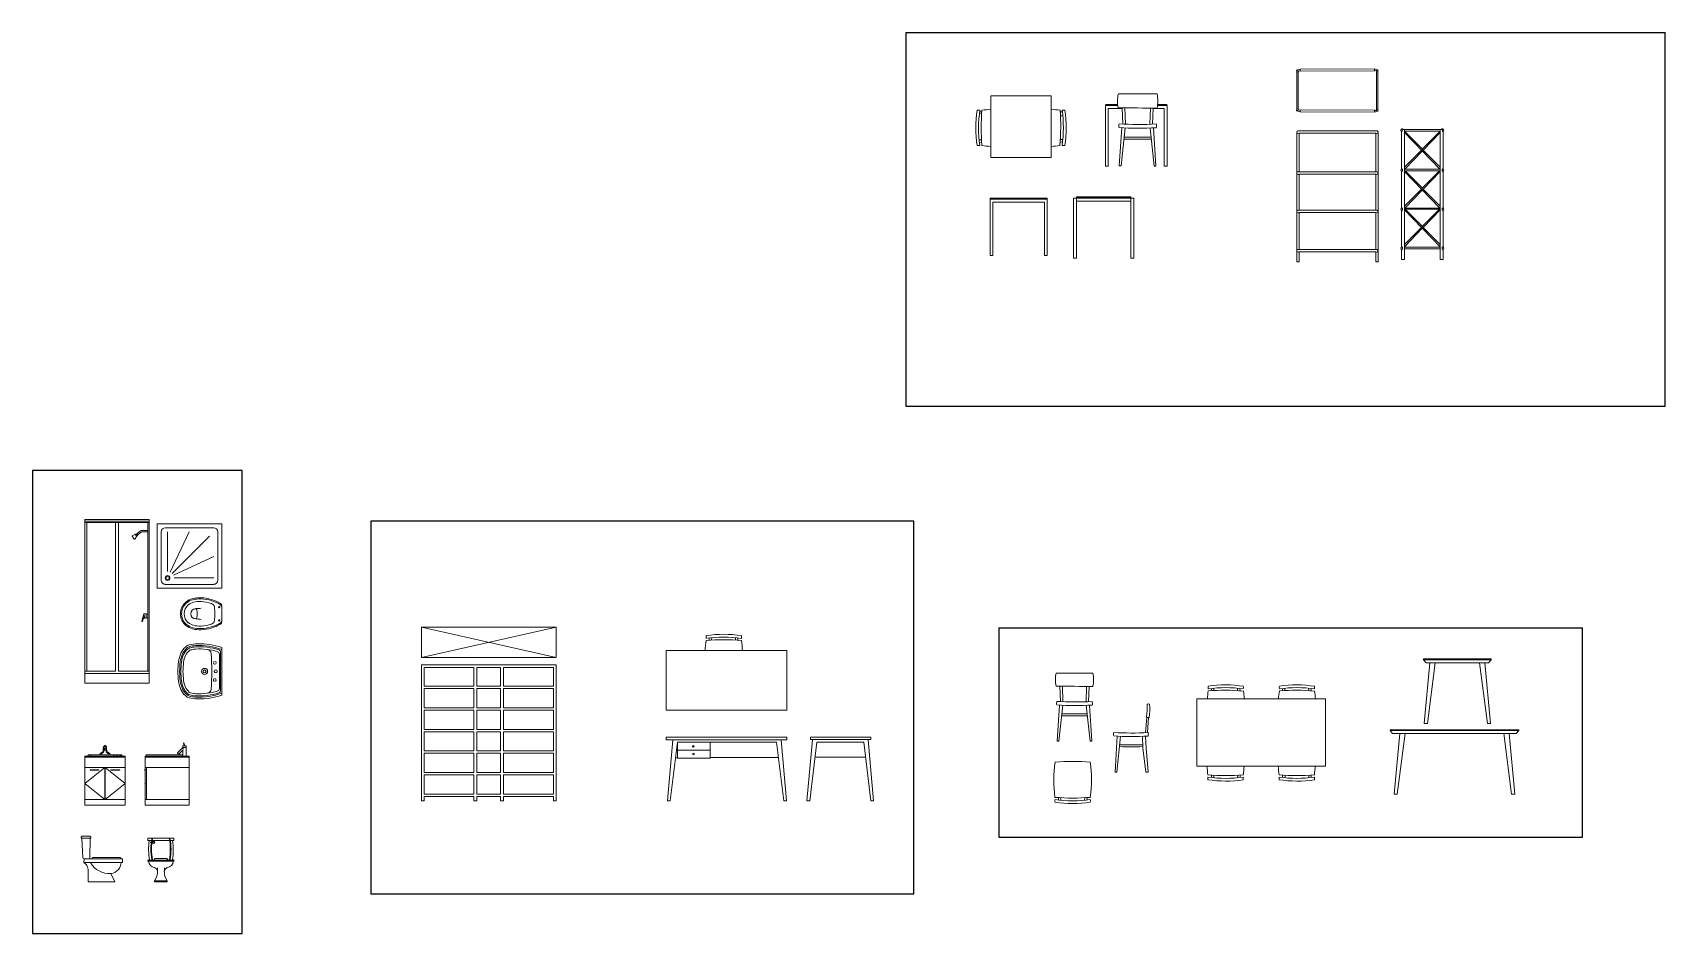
# Model space of a CAD drawing. Header units: inches. Extents: x 455 to 2404, y 47 to 2352.
# Drawn here: x 455 to 2351, y 1306 to 2352 of the extents above; entities that cross this region are included whole.
import ezdxf

# ---------------------------------------------------------------- set-up
doc = ezdxf.new("R2010")
doc.units = ezdxf.units.IN
doc.header["$MEASUREMENT"] = 0
doc.linetypes.add('DASHED2', pattern=[0.25, 0.125, -0.125])
doc.linetypes.add('HIDDEN', pattern=[0.375, 0.25, -0.125])
doc.layers.add('A-FURN', color=8, linetype='Continuous', lineweight=18)
doc.layers.add('FURNITURE', color=230, linetype='Continuous')

msp = doc.modelspace()

# ---------------------------------------------------------------- linework, layer by layer
at = {"layer": 'A-FURN'}
for p, q in [((1927, 2309.9), (1922.8, 2308.7)), ((1922.8, 2308.7), (1922.8, 2308.5)), ((1922.8, 2308.5), (1927, 2307.6)), ((1923, 2307), (1923, 2263.3)), ((1924.6, 2306.8), (1924.6, 2263.5)), ((2013.4, 2310.4), (1927, 2309.9)), ((1927, 2309.9), (1927, 2307.6)), ((1927, 2307.6), (2013.4, 2308)), ((2013.4, 2310.4), (2013.4, 2308)), ((2017.4, 2309.2), (2013.4, 2310.4)), ((2013.4, 2308), (2017.4, 2308.9)), ((2015.7, 2307.2), (2015.7, 2263.1)), ((2017.4, 2308.9), (2017.4, 2309.2)), ((2017.4, 2307.5), (2017.4, 2262.8)), ((1567.8, 2278.9), (1637.9, 2278.9)), ((1567.8, 2207.3), (1567.8, 2278.9)), ((1637.9, 2278.9), (1637.9, 2207.3)), ((1557.2, 2258.3), (1554.6, 2258.2)), ((1554.9, 2260.3), (1557.4, 2260.3)), ((1648.3, 2260.3), (1650.8, 2260.3)), ((1720.5, 2265), (1721.1, 2246.2)), ((1723.5, 2265), (1724.1, 2246)), ((1752.6, 2246), (1753.2, 2264.8)), ((1755.7, 2246.1), (1756.2, 2264.8)), ((1922.8, 2261.8), (1927, 2262.7)), ((1922.8, 2261.5), (1922.8, 2261.8)), ((1927, 2260.4), (1922.8, 2261.5)), ((1927, 2262.7), (2013.4, 2262.2)), ((1927, 2260.4), (1927, 2262.7)), ((2013.4, 2259.9), (1927, 2260.4)), ((2013.4, 2262.2), (2017.4, 2261.3)), ((2013.4, 2259.9), (2013.4, 2262.2)), ((2017.4, 2261), (2013.4, 2259.9)), ((2017.4, 2261.3), (2017.4, 2261)), ((1651.4, 2255.7), (1648.6, 2255.8)), ((1719.8, 2241.9), (1717, 2197.5)), ((1719.2, 2197.5), (1723.9, 2241.7)), ((1757.4, 2197.4), (1752.7, 2241.5)), ((1756.8, 2241.7), (1759.6, 2197.4)), ((1924.9, 2238.2), (1970.2, 2238.2)), ((2015.5, 2238.2), (1970.2, 2238.2)), ((2044.6, 2237), (2045.4, 2238.1)), ((2045.4, 2239.8), (2048.1, 2239.8)), ((2045.4, 2238.1), (2045.4, 2239.8)), ((2046.9, 2239.8), (2048.1, 2239.8)), ((2048.1, 2239.8), (2089.8, 2239.8)), ((2048.1, 2239.8), (2048.1, 2088.7)), ((2089.8, 2238.1), (2048.1, 2238.1)), ((2048.1, 2237.8), (2089.8, 2196.1)), ((2089.8, 2237.8), (2068.9, 2217)), ((2092.4, 2239.8), (2089.8, 2239.8)), ((2091, 2239.8), (2089.8, 2239.8)), ((2089.8, 2239.8), (2089.8, 2088.7)), ((2092.4, 2238.1), (2092.4, 2239.8)), ((2093.3, 2237), (2092.4, 2238.1)), ((1554.3, 2227.8), (1557, 2227.8)), ((1554.6, 2225), (1557.2, 2224.9)), ((1648.4, 2225.3), (1651.1, 2225.4)), ((1648.6, 2228.2), (1651.4, 2228.3)), ((1722.6, 2228.8), (1754.1, 2228.8)), ((1722.8, 2231.1), (1753.8, 2231.1)), ((1923, 2236.5), (1923, 2086.2)), ((1925.6, 2235.5), (1970.2, 2235.5)), ((1925.7, 2235.5), (1925.7, 2190.8)), ((2014.8, 2235.5), (1970.2, 2235.5)), ((2014.8, 2235.5), (2014.8, 2190.8)), ((2017.5, 2236.5), (2017.5, 2086.2)), ((2044.6, 2237), (2044.6, 2194.7)), ((2048.1, 2236.5), (2089.3, 2193.9)), ((2089.8, 2236.5), (2069.9, 2216)), ((2093.3, 2237), (2093.3, 2194.7)), ((1637.9, 2207.3), (1567.8, 2207.3)), ((2067.9, 2216), (2048.1, 2196.1)), ((2068.9, 2214.9), (2048.6, 2193.9)), ((1700.9, 2197.4), (1704.2, 2197.4)), ((1717, 2197.5), (1719.2, 2197.5)), ((1757.4, 2197.4), (1759.6, 2197.4)), ((1769.2, 2197.4), (1772.5, 2197.4)), ((1925.3, 2190.8), (1970.2, 2190.8)), ((1925.6, 2188.1), (1970.2, 2188.1)), ((1925.7, 2188.1), (1925.7, 2146)), ((2015.2, 2190.8), (1970.2, 2190.8)), ((2014.8, 2188.1), (1970.2, 2188.1)), ((2014.8, 2188.1), (2014.8, 2146)), ((2044.6, 2194.7), (2046, 2193.4)), ((2046, 2191.9), (2044.6, 2190.5)), ((2044.6, 2190.5), (2044.6, 2149.4)), ((2046, 2193.4), (2046, 2191.9)), ((2089.8, 2193.9), (2048.1, 2193.9)), ((2089.8, 2191.8), (2048.1, 2191.8)), ((2048.1, 2191.2), (2089.3, 2148.6)), ((2048.9, 2191.8), (2089.8, 2150.8)), ((2089, 2191.8), (2068.9, 2171.7)), ((2089.8, 2191.2), (2069.9, 2170.7)), ((2093.3, 2194.7), (2091.9, 2193.4)), ((2091.9, 2193.4), (2091.9, 2191.9)), ((2091.9, 2191.9), (2093.3, 2190.5)), ((2093.3, 2190.5), (2093.3, 2149.4)), ((2067.9, 2170.7), (2048.1, 2150.8)), ((2068.9, 2169.6), (2048.6, 2148.6)), ((1567.1, 2160.1), (1567.1, 2159.1)), ((1633.1, 2160.1), (1633.1, 2159.1)), ((1925.3, 2146), (1970.2, 2146)), ((1925.6, 2143.3), (1970.2, 2143.3)), ((1925.7, 2143.3), (1925.7, 2100.5)), ((2015.2, 2146), (1970.2, 2146)), ((2014.8, 2143.3), (1970.2, 2143.3)), ((2014.8, 2143.3), (2014.8, 2100.5)), ((2044.6, 2149.4), (2046, 2148.1)), ((2046, 2146.6), (2044.6, 2145.2)), ((2044.6, 2145.2), (2044.6, 2104.1)), ((2046, 2148.1), (2046, 2146.6)), ((2089.8, 2148.6), (2048.1, 2148.6)), ((2089.8, 2147.2), (2048.1, 2147.2)), ((2048.1, 2146.6), (2089.8, 2103.5)), ((2048.9, 2147.2), (2089.8, 2106.3)), ((2089, 2147.2), (2068.9, 2127.2)), ((2089.8, 2146.6), (2069.9, 2126.1)), ((2093.3, 2149.4), (2091.9, 2148.1)), ((2091.9, 2148.1), (2091.9, 2146.6)), ((2091.9, 2146.6), (2093.3, 2145.2)), ((2093.3, 2145.2), (2093.3, 2104.1)), ((2067.9, 2126.1), (2048.1, 2106.3)), ((2068.9, 2125.1), (2048.6, 2104.1)), ((1925.7, 2086.2), (1923, 2086.2)), ((1925.3, 2100.5), (1970.2, 2100.5)), ((1925.6, 2097.8), (1970.2, 2097.8)), ((1925.7, 2097.8), (1925.7, 2086.2)), ((2015.2, 2100.5), (1970.2, 2100.5)), ((2014.8, 2097.8), (1970.2, 2097.8)), ((2014.8, 2097.8), (2014.8, 2086.2)), ((2014.8, 2086.2), (2017.5, 2086.2)), ((2044.6, 2104.1), (2046, 2102.8)), ((2046, 2101.3), (2044.6, 2099.9)), ((2044.6, 2099.9), (2044.6, 2088.7)), ((2048.1, 2088.7), (2044.6, 2088.7)), ((2046, 2102.8), (2046, 2101.3)), ((2089.8, 2103.4), (2048.1, 2103.4)), ((2089.8, 2101.3), (2048.1, 2101.3)), ((2093.3, 2088.7), (2089.8, 2088.7)), ((2093.3, 2104.1), (2091.9, 2102.8)), ((2091.9, 2102.8), (2091.9, 2101.3)), ((2091.9, 2101.3), (2093.3, 2099.9)), ((2093.3, 2099.9), (2093.3, 2088.7)), ((515.6, 1785.1), (590.6, 1785.1)), ((515.6, 1784.8), (590.6, 1784.8)), ((515.6, 1783.4), (590.6, 1783.4)), ((515.6, 1783.4), (590.6, 1783.4)), ((518.1, 1610.7), (518.1, 1783.4)), ((551.3, 1610.7), (551.3, 1783.4)), ((554.9, 1610.7), (554.9, 1783.4)), ((588.8, 1610.7), (588.8, 1783.4)), ((674.8, 1782), (599.8, 1782)), ((599.8, 1707), (599.8, 1782)), ((604.5, 1716.3), (604.5, 1772.6)), ((609.2, 1777.3), (665.4, 1777.3)), ((611.8, 1726.5), (611.8, 1772.6)), ((615, 1725.8), (636.8, 1772.6)), ((617.1, 1724.3), (660.5, 1767.7)), ((670.1, 1772.6), (670.1, 1716.3)), ((674.8, 1707), (674.8, 1782)), ((618.6, 1722.1), (665.4, 1744)), ((674.8, 1707), (599.8, 1707)), ((674.8, 1707), (599.8, 1707)), ((665.4, 1711.6), (609.2, 1711.6)), ((619.3, 1719), (665.4, 1719)), ((1063.1, 1661.9), (906.7, 1626.8)), ((906.7, 1661.9), (1063.1, 1626.8)), ((906.7, 1661.9), (1063.1, 1661.9)), ((906.7, 1661.9), (906.7, 1626.6)), ((1063.1, 1626.6), (1063.1, 1661.9)), ((1243.7, 1649.7), (1243.6, 1646.9)), ((1271.3, 1646.9), (1271.2, 1649.7)), ((1240.9, 1649.4), (1240.8, 1646.8)), ((1274.1, 1646.7), (1274.1, 1649.4)), ((1063.1, 1626.6), (906.7, 1626.6)), ((1063.1, 1618.2), (906.7, 1618.2)), ((906.7, 1618.2), (906.7, 1460.2)), ((909.8, 1593.2), (909.8, 1615.1)), ((909.8, 1615.1), (967.6, 1615.1)), ((967.6, 1615.1), (967.6, 1593.2)), ((971.1, 1615.1), (998.6, 1615.1)), ((971.1, 1593.2), (971.1, 1615.1)), ((998.6, 1615.1), (998.6, 1593.2)), ((1002.1, 1593.2), (1002.1, 1615.1)), ((1002.1, 1615.1), (1060, 1615.1)), ((1060, 1615.1), (1060, 1593.2)), ((1063.1, 1460.2), (1063.1, 1618.2)), ((2070.3, 1623.8), (2148.9, 1623.8)), ((515.6, 1610.7), (551.3, 1610.7)), ((515.6, 1608.2), (590.6, 1608.2)), ((590.6, 1596.8), (515.6, 1596.8)), ((554.9, 1610.7), (590.6, 1610.7)), ((967.6, 1593.2), (909.8, 1593.2)), ((998.6, 1593.2), (971.1, 1593.2)), ((1060, 1593.2), (1002.1, 1593.2)), ((1648.1, 1593.3), (1648.6, 1575.5)), ((1651, 1593.2), (1651.5, 1575.3)), ((1678.5, 1575.3), (1679, 1593.1)), ((1681.4, 1575.4), (1681.9, 1593.1)), ((909.8, 1568.2), (909.8, 1590.5)), ((909.8, 1590.5), (967.6, 1590.5)), ((967.6, 1590.5), (967.6, 1568.2)), ((971.1, 1590.5), (998.6, 1590.5)), ((971.1, 1568.2), (971.1, 1590.5)), ((998.6, 1590.5), (998.6, 1568.2)), ((1002.1, 1568.2), (1002.1, 1590.5)), ((1002.1, 1590.5), (1060, 1590.5)), ((1060, 1590.5), (1060, 1568.2)), ((1823.9, 1590.6), (1823.8, 1588)), ((1826.8, 1591), (1826.7, 1588.2)), ((1854.3, 1588.2), (1854.2, 1591)), ((1857.2, 1588), (1857.1, 1590.6)), ((1906.5, 1590.6), (1906.5, 1588)), ((1909.4, 1591), (1909.3, 1588.2)), ((1937, 1588.2), (1936.9, 1591)), ((1939.8, 1588), (1939.7, 1590.6)), ((967.6, 1568.2), (909.8, 1568.2)), ((909.8, 1543.1), (909.8, 1565.4)), ((909.8, 1565.4), (967.6, 1565.4)), ((967.6, 1565.4), (967.6, 1543.1)), ((998.6, 1568.2), (971.1, 1568.2)), ((971.1, 1565.4), (998.6, 1565.4)), ((971.1, 1543.1), (971.1, 1565.4)), ((998.6, 1565.4), (998.6, 1543.1)), ((1060, 1568.2), (1002.1, 1568.2)), ((1002.1, 1543.1), (1002.1, 1565.4)), ((1002.1, 1565.4), (1060, 1565.4)), ((1060, 1565.4), (1060, 1543.1)), ((1647.5, 1571.4), (1644.8, 1529.4)), ((1646.9, 1529.4), (1651.3, 1571.2)), ((1650.1, 1559), (1679.9, 1559)), ((1650.3, 1561.2), (1679.6, 1561.2)), ((1683, 1529.3), (1678.6, 1571.1)), ((1682.5, 1571.3), (1685.1, 1529.3)), ((1747.6, 1539.4), (1749.1, 1557.1)), ((1749.6, 1539.4), (1751, 1557.1)), ((967.6, 1543.1), (909.8, 1543.1)), ((909.8, 1518.1), (909.8, 1540.4)), ((909.8, 1540.4), (967.6, 1540.4)), ((967.6, 1540.4), (967.6, 1518.1)), ((998.6, 1543.1), (971.1, 1543.1)), ((971.1, 1540.4), (998.6, 1540.4)), ((971.1, 1518.1), (971.1, 1540.4)), ((998.6, 1540.4), (998.6, 1518.1)), ((1060, 1543.1), (1002.1, 1543.1)), ((1002.1, 1518.1), (1002.1, 1540.4)), ((1002.1, 1540.4), (1060, 1540.4)), ((1060, 1540.4), (1060, 1518.1)), ((2031.4, 1541.7), (2180.9, 1541.7)), ((536.6, 1517.2), (533.6, 1515)), ((535.6, 1515.2), (537.5, 1516.8)), ((537.2, 1520.6), (537, 1518)), ((537.4, 1522.7), (537.2, 1520.9)), ((537.3, 1520.8), (537.6, 1522)), ((537.3, 1520.8), (538, 1520.6)), ((538, 1520.4), (537.3, 1520.7)), ((537.9, 1523.3), (537.6, 1523.1)), ((537.7, 1517.3), (537.9, 1519.6)), ((537.9, 1522.4), (538.1, 1522.5)), ((537.9, 1519.6), (538, 1520.9)), ((538.3, 1524), (538.1, 1523.5)), ((538.2, 1519.5), (538.2, 1519.4)), ((538.3, 1519.4), (538.3, 1519.2)), ((538.5, 1522.9), (538.6, 1523.9)), ((539.5, 1524.3), (538.8, 1524.3)), ((539.8, 1522.9), (539.6, 1523.9)), ((540.2, 1523.5), (539.9, 1524)), ((540, 1519.3), (540, 1519.5)), ((540, 1519.2), (540, 1519.4)), ((540.3, 1522.4), (540.1, 1522.5)), ((540.4, 1519.6), (540.2, 1520.9)), ((540.2, 1520.6), (541, 1520.8)), ((540.9, 1520.7), (540.2, 1520.4)), ((540.6, 1523.1), (540.3, 1523.3)), ((540.6, 1517.3), (540.4, 1519.6)), ((541, 1520.8), (540.6, 1522)), ((541, 1520.9), (540.8, 1522.7)), ((542.6, 1515.2), (540.8, 1516.8)), ((541.2, 1518), (541, 1520.6)), ((544.7, 1515), (541.6, 1517.2)), ((629.6, 1522), (623.4, 1515.8)), ((629.5, 1519.1), (624.8, 1514.4)), ((633.4, 1524.1), (629.7, 1524.1)), ((629.7, 1522.1), (629.7, 1524.1)), ((633.4, 1522.1), (629.7, 1522.1)), ((629.7, 1512.1), (629.7, 1519)), ((630.4, 1527.3), (630.8, 1527.4)), ((631.2, 1524.1), (630.4, 1527.3)), ((630.8, 1527.4), (631.7, 1524.1)), ((631.7, 1524.1), (631.3, 1524.1)), ((633.4, 1512.1), (633.4, 1524.1)), ((967.6, 1518.1), (909.8, 1518.1)), ((998.6, 1518.1), (971.1, 1518.1)), ((1060, 1518.1), (1002.1, 1518.1)), ((1203.8, 1519.1), (1241.7, 1519.1)), ((1203.9, 1528.1), (1203.9, 1509.7)), ((1241.9, 1509.7), (1241.9, 1528.1)), ((1644.8, 1529.4), (1646.9, 1529.4)), ((1685.2, 1529.3), (1683, 1529.3)), ((1714.7, 1535.2), (1712.1, 1493.3)), ((1714.2, 1493.3), (1718.6, 1535.1)), ((1743.8, 1534.9), (1744.4, 1521.6)), ((1744.4, 1521.6), (1748, 1493.5)), ((1747.6, 1535), (1748.2, 1521.7)), ((1748.2, 1521.7), (1750.5, 1493.5)), ((562.6, 1512.1), (515.6, 1512.1)), ((515.6, 1512.1), (515.6, 1455)), ((562.6, 1510.8), (515.6, 1510.8)), ((562.6, 1498.7), (515.6, 1498.7)), ((519.9, 1513.4), (539.1, 1513.4)), ((533.6, 1515), (533.6, 1513.7)), ((533.6, 1513.7), (544.7, 1513.7)), ((533.8, 1513.7), (533.8, 1513.4)), ((533.8, 1513.4), (544.4, 1513.4)), ((534, 1515), (535.1, 1514.9)), ((539, 1498.7), (539, 1461.7)), ((539.1, 1513.4), (558.4, 1513.4)), ((539.2, 1498.7), (539.2, 1461.7)), ((544.2, 1515), (543.2, 1514.9)), ((544.4, 1513.4), (544.4, 1513.7)), ((544.7, 1513.7), (544.7, 1515)), ((562.6, 1512.1), (562.6, 1455.2)), ((562.6, 1512.1), (562.6, 1512.1)), ((585.9, 1512.1), (637, 1512.1)), ((585.9, 1512.1), (585.9, 1455.2)), ((585.9, 1510.8), (637, 1510.8)), ((585.9, 1498.7), (637, 1498.7)), ((585.9, 1498.7), (587.4, 1498.7)), ((629.5, 1513.4), (587, 1513.4)), ((587, 1513.4), (587, 1512.1)), ((587.4, 1498.7), (587.4, 1461.7)), ((623.4, 1515.7), (624.7, 1514.4)), ((637, 1512.1), (637, 1455.2)), ((909.8, 1493.1), (909.8, 1515.4)), ((909.8, 1515.4), (967.6, 1515.4)), ((967.6, 1515.4), (967.6, 1493.1)), ((971.1, 1515.4), (998.6, 1515.4)), ((971.1, 1493.1), (971.1, 1515.4)), ((998.6, 1515.4), (998.6, 1493.1)), ((1002.1, 1493.1), (1002.1, 1515.4)), ((1002.1, 1515.4), (1060, 1515.4)), ((1060, 1515.4), (1060, 1493.1)), ((1203.9, 1510), (1201.6, 1510)), ((1203.9, 1509.7), (1241.9, 1509.7)), ((1241.8, 1510.3), (1321.2, 1510.3)), ((1363.7, 1510.7), (1422.4, 1510.7)), ((532.1, 1496.3), (522.1, 1496.3)), ((522.1, 1496.3), (522.1, 1495.7)), ((522.1, 1495.7), (532.1, 1495.7)), ((532.1, 1495.7), (532.1, 1496.3)), ((546.1, 1495.7), (546.1, 1496.3)), ((546.1, 1496.3), (556.2, 1496.3)), ((556.2, 1495.7), (546.1, 1495.7)), ((556.2, 1496.3), (556.2, 1495.7)), ((584.9, 1496.3), (585.9, 1496.3)), ((584.9, 1495.7), (584.9, 1496.3)), ((584.9, 1495.7), (585.9, 1495.7)), ((585.9, 1495.7), (584.9, 1495.7)), ((585.9, 1480.2), (587.4, 1480.2)), ((967.6, 1493.1), (909.8, 1493.1)), ((909.8, 1468), (909.8, 1490.3)), ((909.8, 1490.3), (967.6, 1490.3)), ((967.6, 1490.3), (967.6, 1468)), ((998.6, 1493.1), (971.1, 1493.1)), ((971.1, 1490.3), (998.6, 1490.3)), ((971.1, 1468), (971.1, 1490.3)), ((998.6, 1490.3), (998.6, 1468)), ((1060, 1493.1), (1002.1, 1493.1)), ((1002.1, 1468), (1002.1, 1490.3)), ((1002.1, 1490.3), (1060, 1490.3)), ((1060, 1490.3), (1060, 1468)), ((1712.1, 1493.3), (1714.2, 1493.3)), ((1748, 1493.5), (1750.4, 1493.5)), ((1824, 1489.9), (1824, 1487.3)), ((1826.8, 1489.8), (1826.9, 1486.9)), ((1854.4, 1486.9), (1854.5, 1489.7)), ((1857.2, 1487.3), (1857.3, 1489.9)), ((1906.6, 1489.9), (1906.7, 1487.3)), ((1909.5, 1489.8), (1909.6, 1486.9)), ((1937.1, 1486.9), (1937.1, 1489.7)), ((1939.9, 1487.3), (1940, 1489.9)), ((562.6, 1461.7), (515.6, 1461.7)), ((585.9, 1461.7), (637, 1461.7)), ((906.7, 1460.2), (909.8, 1460.2)), ((967.6, 1468), (909.8, 1468)), ((909.8, 1460.2), (909.8, 1465.3)), ((909.8, 1465.3), (967.6, 1465.3)), ((967.6, 1465.3), (967.6, 1460.2)), ((967.6, 1460.2), (971.1, 1460.2)), ((998.6, 1468), (971.1, 1468)), ((971.1, 1460.2), (971.1, 1465.3)), ((971.1, 1465.3), (998.6, 1465.3)), ((998.6, 1465.3), (998.6, 1460.2)), ((998.6, 1460.2), (1002.1, 1460.2)), ((1060, 1468), (1002.1, 1468)), ((1002.1, 1460.2), (1002.1, 1465.3)), ((1002.1, 1465.3), (1060, 1465.3)), ((1060, 1465.3), (1060, 1460.2)), ((1060, 1460.2), (1063.1, 1460.2)), ((1646.4, 1463.9), (1646.4, 1461.3)), ((1649.2, 1463.8), (1649.3, 1460.9)), ((1676.8, 1460.9), (1676.9, 1463.7)), ((1679.7, 1461.3), (1679.8, 1463.9)), ((562.6, 1455.2), (515.6, 1455.2)), ((585.9, 1455.2), (637, 1455.2)), ((589, 1416.6), (589, 1414.1)), ((589, 1416.6), (604.1, 1416.6)), ((589, 1414.1), (604.1, 1414.1)), ((592.8, 1412.4), (592.1, 1412.2)), ((592.8, 1411.5), (592.1, 1411.7)), ((595.4, 1412.8), (592.8, 1412.4)), ((595.4, 1411), (592.8, 1411.5)), ((619.2, 1416.6), (604.1, 1416.6)), ((619.2, 1414.1), (604.1, 1414.1)), ((619.2, 1416.6), (619.2, 1414.1)), ((589, 1390.8), (589, 1390.1)), ((589, 1390.1), (604.1, 1390.1)), ((589.7, 1391.4), (604.1, 1391.4)), ((595.7, 1391.4), (597.4, 1393)), ((597.4, 1393), (604.1, 1393)), ((602.4, 1390.4), (602.4, 1390.1)), ((602.4, 1390.4), (604.1, 1390.4)), ((610.8, 1393), (604.1, 1393)), ((618.6, 1391.4), (604.1, 1391.4)), ((605.8, 1390.4), (604.1, 1390.4)), ((619.2, 1390.1), (604.1, 1390.1)), ((605.8, 1390.4), (605.8, 1390.1)), ((612.5, 1391.4), (610.8, 1393)), ((619.2, 1390.8), (619.2, 1390.1)), ((596.7, 1367.4), (604.1, 1367.4)), ((596.7, 1367.4), (596.7, 1365.9)), ((611.5, 1365.9), (596.7, 1365.9)), ((600.1, 1382.3), (600.1, 1378.9)), ((611.5, 1367.4), (604.1, 1367.4)), ((608.1, 1382.3), (608.1, 1378.9)), ((611.5, 1367.4), (611.5, 1365.9))]:
    msp.add_line(p, q, dxfattribs=at)
at = {"layer": 'A-FURN', "lineweight": 0}
for p, q in [((1567.8, 2278.9), (1567.8, 2243.1)), ((1571.1, 2278.9), (1567.8, 2278.9)), ((1715.3, 2267.7), (1700.9, 2267.7)), ((1700.9, 2267.7), (1700.9, 2197.4)), ((1700.9, 2197.4), (1700.9, 2267.7)), ((1700.9, 2267.7), (1715.3, 2267.7)), ((1701, 2269.1), (1715.1, 2269.1)), ((1715.1, 2269.1), (1701, 2269.1)), ((1715.2, 2268), (1701, 2268)), ((1701, 2268), (1715.2, 2268)), ((1704.2, 2197.4), (1704.2, 2264.2)), ((1704.2, 2197.4), (1704.2, 2264.2)), ((1704.2, 2264.2), (1720.5, 2264.2)), ((1704.2, 2264.2), (1720.5, 2264.2)), ((1756.2, 2264.2), (1769.2, 2264.2)), ((1756.2, 2264.2), (1769.2, 2264.2)), ((1772.3, 2268), (1761.4, 2268)), ((1761.4, 2268), (1772.3, 2268)), ((1772.5, 2267.7), (1761.4, 2267.7)), ((1761.4, 2267.7), (1772.5, 2267.7)), ((1761.5, 2269.1), (1772.3, 2269.1)), ((1772.3, 2269.1), (1761.5, 2269.1)), ((1769.2, 2197.4), (1769.2, 2264.2)), ((1769.2, 2264.2), (1769.2, 2197.4)), ((1772.3, 2268), (1772.3, 2269.1)), ((1772.3, 2269.1), (1772.3, 2268)), ((1772.5, 2197.4), (1772.5, 2267.7)), ((1772.5, 2197.4), (1772.5, 2267.7)), ((1567.8, 2243.1), (1567.8, 2207.3)), ((1667.4, 2161.5), (1667.4, 2160.4)), ((1667.4, 2160.4), (1667.4, 2161.5)), ((1667.4, 2161.5), (1730.3, 2161.5)), ((1730.3, 2161.5), (1667.4, 2161.5)), ((1730.3, 2160.4), (1730.3, 2161.5)), ((1730.3, 2161.5), (1730.3, 2160.4)), ((1730.3, 2161.5), (1730.3, 2161.5)), ((1633.1, 2158.8), (1566.9, 2158.8)), ((1566.9, 2158.8), (1566.9, 2093.7)), ((1566.9, 2093.7), (1566.9, 2158.8)), ((1566.9, 2158.8), (1633.3, 2158.8)), ((1567.1, 2160.1), (1633.1, 2160.1)), ((1633.1, 2160.1), (1567.1, 2160.1)), ((1633.1, 2159.1), (1567.1, 2159.1)), ((1567.1, 2159.1), (1633.1, 2159.1)), ((1570, 2093.7), (1570, 2155.6)), ((1570, 2093.7), (1570, 2155.6)), ((1570, 2155.6), (1630.2, 2155.6)), ((1570, 2155.6), (1630.2, 2155.6)), ((1630.2, 2093.7), (1630.2, 2155.6)), ((1630.2, 2155.6), (1630.2, 2093.7)), ((1633.3, 2093.7), (1633.3, 2158.8)), ((1633.3, 2093.7), (1633.3, 2158.8)), ((1663.9, 2160.1), (1663.9, 2090.4)), ((1667.2, 2160.1), (1663.9, 2160.1)), ((1663.9, 2090.4), (1663.9, 2160.1)), ((1663.9, 2160.1), (1667.2, 2160.1)), ((1730.6, 2160.1), (1667.2, 2160.1)), ((1667.2, 2156.6), (1667.2, 2160.1)), ((1667.2, 2156.6), (1667.2, 2160.1)), ((1667.2, 2160.1), (1730.6, 2160.1)), ((1667.2, 2090.4), (1667.2, 2160.1)), ((1667.2, 2160.1), (1667.2, 2090.4)), ((1667.2, 2156.6), (1730.6, 2156.6)), ((1730.6, 2156.6), (1667.2, 2156.6)), ((1730.3, 2160.4), (1667.4, 2160.4)), ((1667.4, 2160.4), (1730.3, 2160.4)), ((1730.6, 2160.1), (1730.6, 2090.4)), ((1734, 2160.1), (1730.6, 2160.1)), ((1730.6, 2090.4), (1730.6, 2160.1)), ((1730.6, 2160.1), (1734, 2160.1)), ((1734, 2090.4), (1734, 2160.1)), ((1734, 2160.1), (1734, 2090.4)), ((1566.9, 2093.7), (1570, 2093.7)), ((1566.9, 2093.7), (1570, 2093.7)), ((1633.3, 2093.7), (1630.2, 2093.7)), ((1630.2, 2093.7), (1633.3, 2093.7)), ((1667.2, 2090.4), (1663.9, 2090.4)), ((1734, 2090.4), (1730.6, 2090.4))]:
    msp.add_line(p, q, dxfattribs=at)
at = {"layer": 'A-FURN', "linetype": 'Continuous'}
for p, q in [((674.8, 1686.7), (674.8, 1668.1)), ((673.3, 1632.7), (673.3, 1588.4)), ((674.8, 1638.1), (674.8, 1583)), ((672, 1630.5), (672, 1590.6))]:
    msp.add_line(p, q, dxfattribs=at)
at = {"layer": 'A-FURN', "color": 0}
for p, q in [((538.3, 1519.2), (538.4, 1519.3)), ((538.4, 1519.1), (538.3, 1519.2)), ((538.4, 1519.2), (538.5, 1519.3)), ((538.5, 1519.1), (538.7, 1519.3)), ((538.6, 1519.2), (538.5, 1519.3)), ((538.6, 1519.1), (538.5, 1519.2)), ((538.6, 1519.1), (538.8, 1519.3)), ((538.8, 1519.2), (538.6, 1519.3)), ((538.7, 1519.1), (538.9, 1519.3)), ((538.8, 1519), (538.7, 1519.1)), ((538.8, 1519), (539.2, 1519.3)), ((538.8, 1519), (539.1, 1519.3)), ((538.9, 1519.3), (538.8, 1519.3)), ((538.9, 1519.1), (538.8, 1519.2)), ((538.9, 1519), (538.9, 1519.1)), ((539, 1519), (539.3, 1519.3)), ((539.1, 1519.2), (539, 1519.3)), ((539.1, 1519), (539, 1519.2)), ((539.1, 1519), (539, 1519)), ((539.1, 1519), (539.4, 1519.3)), ((539.2, 1519.2), (539.1, 1519.3)), ((539.3, 1519), (539.1, 1519.1)), ((539.2, 1519), (539.5, 1519.3)), ((539.3, 1519), (539.6, 1519.3)), ((539.4, 1519.3), (539.3, 1519.3)), ((539.4, 1519.1), (539.3, 1519.2)), ((539.4, 1519), (539.3, 1519.1)), ((539.4, 1519), (539.7, 1519.3)), ((539.5, 1519.2), (539.4, 1519.3)), ((539.6, 1519), (539.4, 1519.2)), ((539.6, 1519.1), (539.8, 1519.3)), ((539.7, 1519.2), (539.6, 1519.3)), ((539.7, 1519.1), (539.6, 1519.1)), ((539.8, 1519.1), (539.7, 1519.2)), ((539.8, 1519.1), (539.9, 1519.2)), ((539.9, 1519.2), (539.9, 1519.2))]:
    msp.add_line(p, q, dxfattribs=at)
at = {"layer": 'A-FURN', "linetype": 'DASHED2', "ltscale": 300}
for p, q in [((539, 1498.7), (515.6, 1480.2)), ((539.2, 1498.7), (562.6, 1480.2)), ((515.6, 1480.2), (539, 1461.7)), ((562.6, 1480.2), (539.2, 1461.7))]:
    msp.add_line(p, q, dxfattribs=at)
at = {"layer": 'A-FURN'}
for points in [[(1715.9, 2281.2), (1760.9, 2281.2, -0.092959), (1760.9, 2264.8, -0.002126), (1715.7, 2265, -0.109257), (1715.9, 2281.2, -0.276267)], [(1552, 2221.3, -0.076111), (1552, 2262.3, -3.508425)], [(1555.1, 2221.3, -0.076135), (1555.2, 2262.3, -3.508425)], [(1557.5, 2221.3, -0.040002), (1557.5, 2262.3, -3.508425)], [(1648.2, 2262.3, -0.040002), (1648.1, 2221.3, -3.508425)], [(1650.6, 2262.2, -0.076135), (1650.5, 2221.3, -3.508425)], [(1653.7, 2262.2, -0.076111), (1653.7, 2221.3, -3.508425)], [(1716.7, 2246.4, 0.162787), (1716.7, 2242, 0.892277)], [(1759.9, 2246.3, -0.162787), (1760, 2241.9, -0.892277)], [(588.8, 1774.2), (581.9, 1774.2, 0.014098), (580.3, 1773.7), (576.6, 1770.8, 0.415148), (576.1, 1770.4), (576.2, 1770.3, 0.562976), (576, 1770.1), (575.9, 1770.2), (575.6, 1770, 0.561751), (574.6, 1769.2, 0.385396), (573.6, 1769.3), (570.5, 1767.8, 0.035262), (570.5, 1767.6), (573.2, 1764.2, 0.015521), (573.6, 1764.2), (575.9, 1767.1, 0.330824), (575.7, 1767.8, 0.573728), (576.7, 1768.6), (577, 1768.8), (577, 1768.9, 0.562976), (577.2, 1769.1), (577.2, 1769, 0.415148), (577.8, 1769.4), (581.2, 1772.2, -0.00937), (581.8, 1772.4), (588.8, 1772.4)], [(588.8, 1672.7), (587.4, 1672.7, -0.140352), (587.1, 1673), (587.1, 1672.9), (587.1, 1672.8), (587.1, 1672.7), (587.1, 1672.7), (587, 1672.6), (587, 1672.6), (587, 1672.6), (587, 1672.5), (586.9, 1672.5), (586.8, 1672.5), (586.7, 1672.5), (586.6, 1672.5), (586.4, 1672.5), (586.2, 1672.5), (586, 1672.5), (585.8, 1672.5), (585.5, 1672.5), (585.3, 1672.5), (585, 1672.5), (584.8, 1672.5), (584.6, 1672.5), (584.5, 1672.4), (584.3, 1672.4), (584.2, 1672.4), (584.1, 1672.4), (584, 1672.4), (584, 1672.4), (583.9, 1672.3), (583.9, 1672.3), (583.9, 1672.3), (583.8, 1672.3), (583.8, 1672.2), (583.8, 1672.2), (583.7, 1672.1), (583.7, 1672), (583.7, 1671.9), (583.6, 1671.8), (583.6, 1671.7), (583.5, 1671.6), (583.5, 1671.4), (583.4, 1671.3), (583.4, 1671.1), (583.3, 1670.9), (583.2, 1670.7), (583.2, 1670.5), (583.1, 1670.3), (583, 1670.1), (583, 1669.9), (582.9, 1669.7), (582.8, 1669.5), (582.8, 1669.3), (582.7, 1669.1), (582.7, 1669), (582.6, 1668.8), (582.6, 1668.7), (582.5, 1668.6), (582.5, 1668.6), (582.5, 1668.5), (582.4, 1668.5), (582.4, 1668.5), (582.4, 1668.4), (582.3, 1668.4), (582.3, 1668.4), (582.3, 1668.4), (582.2, 1668.4), (582.2, 1668.4), (582.1, 1668.4), (582.1, 1668.4), (582.1, 1668.4), (582.1, 1668.4), (582, 1668.5), (582, 1668.5), (582, 1668.6), (582.1, 1668.8), (582.1, 1668.9), (582.1, 1669.2), (582.2, 1669.4), (582.3, 1669.8), (582.4, 1670.2), (582.5, 1670.6), (582.6, 1671.1), (582.7, 1671.6), (582.9, 1672.1), (583, 1672.6), (583.1, 1673.1), (583.3, 1673.5), (583.4, 1674), (583.5, 1674.4), (583.6, 1674.8), (583.7, 1675.1), (583.8, 1675.4), (583.9, 1675.7), (584, 1676), (584, 1676.2), (584.1, 1676.4), (584.1, 1676.5), (584.2, 1676.7), (584.2, 1676.8), (584.3, 1676.9), (584.3, 1677), (584.4, 1677), (584.4, 1677.1), (584.5, 1677.2), (584.6, 1677.2), (584.8, 1677.2), (585.1, 1677.3), (585.5, 1677.3), (586, 1677.3), (586.7, 1677.3), (586.8, 1676.9), (587.1, 1676.9, -0.200611), (587.4, 1677.1), (588.8, 1677.1)], [(1237.2, 1652, -0.076111), (1278.2, 1652, -3.508425)], [(1237.2, 1648.9, -0.076135), (1278.2, 1648.8, -3.508425)], [(1237.2, 1646.5, -0.040002), (1278.2, 1646.4, -3.508425)], [(1643.8, 1608.6), (1686.4, 1608.6, -0.092959), (1686.4, 1593.1, -0.002126), (1643.6, 1593.3, -0.109257), (1643.8, 1608.6, -0.276267)], [(1820.2, 1593.3, -0.076111), (1861.2, 1593.2, -3.508425)], [(1902.9, 1593.3, -0.076111), (1943.8, 1593.2, -3.508425)], [(1644.6, 1575.7, 0.162787), (1644.5, 1571.5, 0.892277)], [(1685.4, 1575.6, -0.162787), (1685.5, 1571.4, -0.892277)], [(1820.2, 1590.1, -0.076135), (1861.2, 1590.1, -3.508425)], [(1820.2, 1587.8, -0.040002), (1861.2, 1587.7, -3.508425)], [(1902.9, 1590.1, -0.076135), (1943.8, 1590.1, -3.508425)], [(1902.9, 1587.8, -0.040002), (1943.8, 1587.7, -3.508425)], [(1748.6, 1557.2, 0.066438), (1749.2, 1572.6, 3.035344)], [(1751.6, 1557.1, 0.066438), (1752.2, 1572.5, 3.035344)], [(1710.7, 1539.6, 0.162787), (1710.6, 1535.5, 0.892277)], [(1750.4, 1539.5, -0.162787), (1750.4, 1535.3, -0.892277)], [(1642.4, 1505.2, -0.040062), (1683.4, 1505.2, -3.508425)], [(1860.9, 1490.2, -0.040002), (1819.9, 1490.2, -3.508425)], [(1860.9, 1487.8, -0.076135), (1819.9, 1487.8, -3.508425)], [(1860.9, 1484.6, -0.076111), (1819.9, 1484.7, -3.508425)], [(1943.6, 1490.2, -0.040002), (1902.6, 1490.2, -3.508425)], [(1943.6, 1487.8, -0.076135), (1902.6, 1487.8, -3.508425)], [(1943.6, 1484.6, -0.076111), (1902.6, 1484.7, -3.508425)], [(1683.4, 1464.2, -0.040002), (1642.3, 1464.2, -3.508425)], [(1683.3, 1461.8, -0.076135), (1642.3, 1461.8, -3.508425)], [(1683.3, 1458.6, -0.076111), (1642.3, 1458.7, -3.508425)], [(512.2, 1416.7), (513.5, 1393.9, 0.397899), (514.8, 1392.6), (520.2, 1392.6, 0.409492), (521.5, 1393.9), (521.9, 1416.7)], [(524, 1392.6), (524, 1392.9, -0.414214), (525.4, 1394.3), (556.3, 1394.3, -0.414214), (557.7, 1392.9), (557.7, 1392.6)]]:
    msp.add_lwpolyline(points, format="xyb", dxfattribs=at)
for points in [[(515.6, 1596.8), (515.6, 1786.8), (590.6, 1786.8), (590.6, 1596.8)], [(574.6, 1769.2), (575.7, 1767.8)], [(575.6, 1770), (576.7, 1768.6)], [(575.9, 1770.2), (577, 1768.8)], [(576.1, 1770.4), (577.2, 1769)], [(576.6, 1770.8), (577.8, 1769.4)], [(584.4, 1675.9), (584.5, 1675.8), (584.6, 1675.7), (584.7, 1675.6), (584.7, 1675.5), (584.8, 1675.4), (584.8, 1675.3), (584.8, 1675.2), (584.8, 1675.1), (584.9, 1675.1), (584.9, 1675), (584.9, 1674.9), (584.9, 1674.8), (584.9, 1674.8), (585, 1674.7), (585, 1674.6), (585, 1674.5), (585, 1674.5), (585, 1674.4), (585, 1674.3), (585, 1674.2), (585, 1674.1), (585, 1674), (585, 1674), (585.1, 1673.9), (585.1, 1673.8), (585.1, 1673.8), (585.1, 1673.7), (585.1, 1673.7), (585.1, 1673.6), (585.1, 1673.6), (585, 1673.5), (585, 1673.5), (585, 1673.5), (585, 1673.4), (585, 1673.4), (585, 1673.4), (585, 1673.4), (585, 1673.3), (584.9, 1673.3), (584.9, 1673.3), (584.9, 1673.3), (584.8, 1673.2), (584.8, 1673.2), (584.8, 1673.2), (584.7, 1673.2), (584.7, 1673.2), (584.7, 1673.2), (584.6, 1673.1), (584.6, 1673.1), (584.5, 1673.1), (584.5, 1673.1), (584.4, 1673), (584.3, 1673), (584.3, 1673), (584.2, 1672.9), (584.2, 1672.9), (584.1, 1672.9), (584.1, 1672.8), (584, 1672.8), (584, 1672.7), (583.9, 1672.7), (583.9, 1672.6), (583.8, 1672.6), (583.8, 1672.5), (583.7, 1672.4), (583.7, 1672.3), (583.6, 1672.3), (583.6, 1672.2), (583.5, 1672.1), (583.5, 1672), (583.4, 1671.9), (583.4, 1671.8), (583.3, 1671.7), (583.3, 1671.6), (583.3, 1671.5), (583.2, 1671.4), (583.2, 1671.3), (583.2, 1671.2), (583.1, 1671), (583.1, 1670.9), (583.1, 1670.7), (583, 1670.6), (583, 1670.4), (582.9, 1670.3), (582.9, 1670.1), (582.8, 1670), (582.8, 1669.8), (582.7, 1669.7), (582.7, 1669.5), (582.7, 1669.4), (582.6, 1669.3), (582.6, 1669.2), (582.6, 1669.1), (582.5, 1669), (582.5, 1668.9), (582.5, 1668.9), (582.5, 1668.8), (582.5, 1668.8), (582.4, 1668.7), (582.4, 1668.7), (582.4, 1668.7), (582.4, 1668.6), (582.4, 1668.6), (582.4, 1668.6), (582.3, 1668.6), (582.3, 1668.6), (582.3, 1668.6), (582.3, 1668.5), (582.3, 1668.5), (582.2, 1668.5), (582.2, 1668.5), (582.2, 1668.5), (582.2, 1668.5), (582.2, 1668.5), (582.2, 1668.6), (582.2, 1668.6), (582.2, 1668.6), (582.2, 1668.7), (582.2, 1668.7), (582.2, 1668.8), (582.2, 1669), (582.3, 1669.1), (582.3, 1669.3), (582.3, 1669.5), (582.4, 1669.7), (582.4, 1669.9), (582.5, 1670.2), (582.6, 1670.5), (582.6, 1670.7), (582.7, 1671), (582.8, 1671.3), (582.9, 1671.7), (583, 1672), (583.1, 1672.3), (583.2, 1672.6), (583.3, 1673), (583.4, 1673.3), (583.5, 1673.6), (583.5, 1673.9), (583.6, 1674.2), (583.7, 1674.5), (583.8, 1674.8), (583.9, 1675), (583.9, 1675.2), (584, 1675.4), (584, 1675.5), (584, 1675.6), (584.1, 1675.7), (584.1, 1675.7), (584.1, 1675.7), (584.1, 1675.8), (584.1, 1675.8), (584.1, 1675.8), (584.1, 1675.8), (584.1, 1675.8), (584.1, 1675.8), (584.1, 1675.8), (584.2, 1675.8), (584.2, 1675.8), (584.2, 1675.8), (584.2, 1675.8), (584.2, 1675.9), (584.2, 1675.9), (584.2, 1675.9), (584.3, 1675.9), (584.3, 1675.9), (584.4, 1675.9), (584.4, 1675.9)], [(586.7, 1677.3), (586.8, 1676.8), (586.9, 1676.4), (586.9, 1676.1), (587, 1675.8), (587, 1675.5), (587, 1675.3), (587.1, 1675.1), (587.1, 1674.9), (587.1, 1674.7), (587.1, 1674.5), (587.1, 1674.3), (587.1, 1674.1), (587.1, 1673.9), (587.1, 1673.7), (587.1, 1673.5), (587.1, 1673.4), (587.1, 1673.2), (587.1, 1673)], [(587.1, 1674.3), (587.1, 1676.9)], [(2145.1, 1624.9), (2070.3, 1624.9), (2070.3, 1623.8), (2073.3, 1620.6), (2145.1, 1620.6)], [(2077.8, 1620.6), (2071.2, 1549.9), (2074.8, 1549.9), (2084, 1620.6)], [(2141.4, 1620.6), (2148, 1549.9), (2144.5, 1549.9), (2135.3, 1620.6)], [(2145.1, 1624.9), (2148.9, 1624.9), (2148.9, 1623.8), (2145.9, 1620.6), (2145.1, 1620.6)], [(2106.2, 1542.8), (2031.4, 1542.8), (2031.4, 1541.7), (2034.4, 1538.5), (2106.1, 1538.5)], [(2042.8, 1538.5), (2036.2, 1467.8), (2039.8, 1467.8), (2049, 1538.5)], [(2106.2, 1542.8), (2181, 1542.8), (2181, 1541.7), (2178, 1538.5), (2106.1, 1538.5)], [(2169.6, 1538.5), (2176.2, 1467.8), (2172.6, 1467.8), (2163.4, 1538.5)], [(1198.7, 1531.1), (1192.3, 1460.2), (1195.6, 1460.2), (1203.8, 1528.2), (1260.4, 1528.2)], [(1324.2, 1531.1), (1330.5, 1460.2), (1327.3, 1460.2), (1319.1, 1528.2), (1260.4, 1528.2)], [(1360.6, 1531.1), (1354.2, 1460.2), (1357.5, 1460.2), (1365.7, 1528.2), (1374.4, 1528.2)], [(1425.4, 1531.1), (1431.7, 1460.2), (1428.5, 1460.2), (1420.2, 1528.2), (1374.1, 1528.2)], [(546, 1375.6), (550.7, 1365.9), (519.6, 1365.9), (519.6, 1377.3)]]:
    msp.add_lwpolyline(points, dxfattribs=at)
at = {"layer": 'A-FURN', "linetype": 'Continuous'}
for points in [[(674.8, 1638.1, 0.090214), (646.8, 1642.6, 0.068728), (636.7, 1641.2, 0.110772), (632.9, 1639.1, 0.10752), (627.3, 1631.6, 0.075986), (624.5, 1621.8, 0.028338), (623.8, 1610.5, 0.028338), (624.5, 1599.3, 0.075986), (627.3, 1589.5, 0.10752), (632.9, 1582, 0.110772), (636.7, 1579.9, 0.068728), (646.8, 1578.5, 0.090214), (674.8, 1583)], [(674.8, 1635.9, 0.101556), (644.1, 1640.5, 0.049202), (637.3, 1639.3, 0.110772), (634.2, 1637.6, 0.10752), (629.1, 1630.7, 0.075986), (626.5, 1621.5, 0.028287), (625.8, 1610.5, 0.028287), (626.5, 1599.5, 0.075986), (629.1, 1590.3, 0.10752), (634.2, 1583.5, 0.110772), (637.3, 1581.8, 0.049202), (644.1, 1580.6, 0.101556), (674.8, 1585.1, 0.099244)]]:
    msp.add_lwpolyline(points, format="xyb", dxfattribs=at)
at = {"layer": 'A-FURN'}
for points in [[(1331.1, 1634.6), (1190.9, 1634.6), (1190.9, 1565.3), (1331.1, 1565.3)], [(1956.5, 1500.5), (1956.5, 1578.6), (1806.9, 1578.6), (1806.9, 1500.5)], [(1190.9, 1534), (1331.1, 1534), (1331.1, 1531.1), (1190.9, 1531.1)], [(1358.3, 1534.2), (1428.4, 1534.2), (1428.4, 1531.3), (1358.3, 1531.3)], [(514.9, 1392.6), (559.4, 1392.6), (559.4, 1388.5), (514.7, 1388.5)]]:
    msp.add_lwpolyline(points, close=True, dxfattribs=at)
msp.add_lwpolyline([(511.4, 1416.7), (522.7, 1416.7), (522.7, 1417.1, 0.414214), (520.7, 1419.1), (513.4, 1419.1, 0.414214), (511.4, 1417.1)], format="xyb", close=True, dxfattribs=at)
for centre, radius in [((611.8, 1719), 2.81), ((611.8, 1719), 1.88), ((1222.3, 1523.4), 0.911), ((1222.6, 1514.6), 0.911), ((595.4, 1411.9), 1.45), ((595.4, 1411.9), 0.918)]:
    msp.add_circle(centre, radius, dxfattribs=at)
at = {"layer": 'A-FURN', "linetype": 'Continuous'}
for centre, radius in [((671.8, 1685.2), 0.751), ((671.8, 1669.7), 0.751), ((654.8, 1610.5), 3.5), ((654.8, 1610.5), 1.7), ((654.8, 1610.5), 1.7), ((667.8, 1610.5), 1.75)]:
    msp.add_circle(centre, radius, dxfattribs=at)
at = {"layer": 'A-FURN', "linetype": 'HIDDEN'}
for centre in [(666.6, 1620.5), (666.6, 1600.5)]:
    msp.add_circle(centre, 1.6, dxfattribs=at)
at = {"layer": 'A-FURN'}
for centre, radius, start, end in [((1923.9, 2307.6), 1.1, 131.5043, 23.4381), ((2016.4, 2308), 1.1, 156.5619, 48.4957), ((1553.6, 2251.6), 10.8, 81.5154, 98.2468), ((1577.9, 2119), 144.7, 94.0029, 98.0879), ((1627.5, 2118.9), 144.8, 81.7935, 85.8963), ((1652.1, 2251.5), 10.8, 81.5154, 98.2468), ((1923.9, 2262.7), 1.1, 336.5619, 228.4957), ((2016.4, 2262.2), 1.1, 311.5043, 203.4381), ((1739.2, 2606.1), 360.4, 266.42, 273.2965), ((1739.2, 2601.7), 360.4, 266.42, 273.2965), ((1924.6, 2236.8), 1.61, 133.5381, 309.883), ((1924.6, 2236.3), 1.94, 79.6843, 124.328), ((2015.9, 2236.8), 1.61, 230.117, 46.4619), ((2015.9, 2236.3), 1.94, 55.672, 100.3157), ((2045.4, 2239.1), 1.58, 26.1409, 255.3594), ((2092.4, 2239.1), 1.58, 284.6406, 153.8591), ((1553.6, 2232), 10.8, 261.5154, 278.2468), ((1578.1, 2364.6), 144.8, 261.7935, 265.8963), ((1627.8, 2364.6), 144.7, 274.0029, 278.0879), ((1652.1, 2232), 10.8, 261.5154, 278.2468), ((1924.6, 2189.3), 1.6, 66.7709, 309.3571), ((2015.8, 2189.3), 1.6, 230.6429, 113.2291), ((2046, 2192.5), 2.03, 119.9195, 235.5294), ((2091.8, 2192.5), 2.03, 304.4706, 60.0805), ((1924.6, 2144.5), 1.6, 66.7709, 309.3571), ((2015.8, 2144.5), 1.6, 230.6429, 113.2291), ((2046, 2147.2), 2.03, 119.9195, 235.5294), ((2091.8, 2147.2), 2.03, 304.4706, 60.0805), ((1924.6, 2099), 1.6, 66.7709, 309.3571), ((2015.8, 2099), 1.6, 230.6429, 113.2291), ((2046, 2102), 2.06, 120.5384, 239.0997), ((2091.9, 2102), 2.06, 300.9003, 59.4616), ((609.2, 1772.6), 4.69, 90, 180), ((665.4, 1772.6), 4.69, 0, 90), ((609.2, 1716.3), 4.69, 180, 270), ((665.4, 1716.3), 4.69, 270, 0), ((1247.9, 1650.4), 10.8, 171.5154, 188.2468), ((1267.5, 1650.4), 10.8, 351.5154, 8.2468), ((1380.5, 1625.8), 144.8, 171.7935, 176.5154), ((1134.9, 1626.1), 144.7, 3.3835, 8.0879), ((1830.9, 1591.7), 10.8, 171.5154, 188.2468), ((1850.3, 1591.7), 10.8, 351.5154, 8.2468), ((1913.6, 1591.7), 10.8, 171.5154, 188.2468), ((1933, 1591.7), 10.8, 351.5154, 8.2468), ((1665.8, 1916.2), 341.2, 266.42, 273.2965), ((1963.6, 1567.1), 144.8, 171.7935, 175.4272), ((1717.9, 1567.4), 144.7, 4.4723, 8.0879), ((2046.2, 1567.1), 144.8, 171.7935, 175.4272), ((1800.6, 1567.4), 144.7, 4.4723, 8.0879), ((1665.8, 1912), 341.2, 266.42, 273.2965), ((1750.4, 1573.1), 16.1, 263.4091, 274.1747), ((1750.6, 1566.9), 5.81, 73.6382, 103.6835), ((1732, 1884.6), 345.7, 266.4571, 273.0425), ((536, 1518), 0.993, 306.2831, 355.7758), ((537.3, 1520.9), 0.0662, 174.2894, 242.8141), ((537.3, 1520.6), 0.0662, 62.8141, 174.2894), ((537.9, 1522.7), 0.497, 127.3792, 174.2894), ((537, 1517.3), 0.662, 311.564, 355.0919), ((538.3, 1521.8), 0.662, 118.4834, 162.2), ((537.6, 1523.7), 0.497, 307.3792, 334.1118), ((539.1, 1516.3), 3.51, 68.6413, 110.0972), ((539.1, 1517.3), 3.77, 73.4909, 106.6891), ((537.8, 1523.1), 0.662, 298.4834, 351.1435), ((539.1, 1516.3), 3.34, 73.2761, 105.4964), ((539.1, 1516.1), 3.34, 73.2761, 105.4964), ((538.8, 1523.8), 0.497, 90, 154.1118), ((539.1, 1516.1), 3.34, 74.8237, 103.9578), ((539.1, 1516), 3.34, 74.8662, 104.0001), ((539.1, 1520.4), 1.46, 234.32, 304.5464), ((539.1, 1522.4), 1.59, 71.6383, 108.3617), ((539.1, 1525.2), 1.59, 250.354, 289.646), ((539.5, 1523.8), 0.497, 25.8882, 90), ((540.4, 1523.1), 0.662, 188.8565, 241.5166), ((540.6, 1523.7), 0.497, 205.8882, 232.6208), ((540, 1521.8), 0.662, 17.8, 61.5166), ((540.3, 1522.7), 0.497, 5.7106, 52.6208), ((541.2, 1517.3), 0.662, 184.9081, 228.436), ((541, 1520.6), 0.0662, 5.7106, 117.1859), ((540.9, 1520.9), 0.0662, 297.1859, 5.7106), ((542.2, 1518), 0.993, 184.2242, 233.7169), ((629.6, 1519), 0.0996, 0, 135), ((629.5, 1522.1), 0.199, 315, 0), ((1731.9, 1875.5), 340.7, 266.4069, 273.1075), ((1731, 1823.1), 300.3, 267.4035, 272.5601), ((1731.5, 1840.3), 315.3, 267.4639, 272.3168), ((519.9, 1512.8), 0.672, 90, 270), ((520.5, 1512.8), 0.949, 134.9359, 225.0641), ((523.4, 1512.5), 1.02, 108.1475, 201.6863), ((535.1, 1515.6), 0.662, 267.538, 322.1875), ((543.1, 1515.6), 0.662, 217.8125, 272.462), ((548.3, 1512.4), 1.12, 342.639, 64.7645), ((552.2, 1512.7), 0.944, 319.9951, 51.3749), ((556.2, 1512.9), 0.906, 291.8759, 33.6994), ((558.4, 1512.8), 0.672, 270, 90), ((558.1, 1512.8), 0.73, 293.0205, 66.9795), ((623.5, 1515.7), 0.0996, 135, 225), ((624.8, 1514.5), 0.0996, 225, 315), ((1785.8, 1484.6), 144.9, 171.8279, 188.0879), ((1539.8, 1484.9), 145, 351.7935, 8.0471), ((1963.2, 1510.6), 144.7, 184.0029, 188.0879), ((1717.6, 1510.8), 144.8, 351.7935, 355.8963), ((2045.9, 1510.6), 144.7, 184.0029, 188.0879), ((1800.2, 1510.8), 144.8, 351.7935, 355.8963), ((1830.6, 1486.2), 10.8, 171.5154, 188.2468), ((1850.2, 1486.2), 10.8, 351.5154, 8.2468), ((1913.3, 1486.2), 10.8, 171.5154, 188.2468), ((1932.9, 1486.2), 10.8, 351.5154, 8.2468), ((1653.1, 1460.2), 10.8, 171.5154, 188.2468), ((1672.6, 1460.2), 10.8, 351.5154, 8.2468), ((662.9, 1403.4), 73.1, 171.5994, 189.4147), ((592.1, 1411.9), 0.233, 91.0985, 268.9015), ((662.9, 1403.4), 70.5, 169.2388, 189.7642), ((662.9, 1403.4), 69.7, 169.1173, 189.8387), ((545.3, 1403.4), 69.7, 350.1613, 10.8827), ((545.3, 1403.4), 70.5, 350.2358, 10.7612), ((545.3, 1403.4), 73.1, 350.5853, 8.4006), ((508.1, 1379), 11.6, 351.6445, 55.2728), ((544.5, 1401.2), 25.6, 209.6463, 273.7375), ((544.1, 1389.4), 14, 278.6062, 356.1198), ((589.7, 1390.8), 0.672, 90, 180), ((597.8, 1390.5), 7.97, 183.063, 261.0614), ((610.4, 1390.5), 7.97, 278.9386, 356.937), ((618.6, 1390.8), 0.672, 0, 90), ((596.4, 1382), 0.672, 63.2628, 81.0614), ((593.6, 1376.4), 6.94, 20.5175, 63.2628), ((583.5, 1377.6), 16.7, 322.3652, 3.5747), ((599.5, 1378.6), 0.672, 3.5747, 20.5175), ((624.7, 1377.6), 16.7, 176.4253, 217.6348), ((614.6, 1376.4), 6.94, 116.7372, 159.4825), ((608.7, 1378.6), 0.672, 159.4825, 176.4253)]:
    msp.add_arc(centre, radius, start, end, dxfattribs=at)
at = {"layer": 'A-FURN', "linetype": 'Continuous'}
for centre, radius, start, end in [((644.6, 1677.4), 17.8, 130.0908, 229.9092), ((644.6, 1677.4), 16.5, 130.0908, 229.9092), ((644.6, 1677.4), 13.5, 130.0908, 229.9092), ((645.2, 1676.7), 18.8, 103.6608, 130.0908), ((645.2, 1676.7), 17.5, 103.6608, 130.0908), ((645.2, 1676.7), 14.5, 103.6608, 130.0908), ((649.4, 1659.6), 36.4, 87.7604, 103.6608), ((649.4, 1659.6), 35.1, 87.7604, 103.6608), ((649.4, 1659.6), 32.1, 87.7604, 103.6608), ((648.9, 1647.7), 44, 71.4714, 87.7604), ((648.9, 1647.7), 47, 58.5949, 87.7604), ((648.9, 1647.7), 48.3, 59.5953, 87.7604), ((661.3, 1684.6), 5.01, 8.1989, 71.4714), ((671.8, 1686.7), 3, 0, 59.5953), ((671.8, 1685.2), 3, 0, 58.5949), ((644.8, 1677.4), 6.01, 90, 270), ((644.8, 1719.7), 36.3, 270, 279.5273), ((644.5, 1681.6), 1.32, 12.6804, 77.3196), ((644.5, 1673.2), 1.32, 282.6804, 347.3196), ((644.8, 1635.1), 36.3, 80.4727, 90), ((625.8, 1677.4), 20.5, 347.3196, 12.6804), ((661.3, 1670.2), 5.01, 288.5286, 351.8011), ((611.1, 1677.4), 55.7, 351.8011, 8.1989), ((671.8, 1669.6), 3, 301.4051, 0), ((645.2, 1678.2), 18.8, 229.9092, 256.3392), ((645.2, 1678.2), 17.5, 229.9092, 256.3392), ((645.2, 1678.2), 14.5, 229.9092, 256.3392), ((649.4, 1695.2), 36.4, 256.3392, 272.2396), ((649.4, 1695.2), 35.1, 256.3392, 272.2396), ((649.4, 1695.2), 32.1, 256.3392, 272.2396), ((648.9, 1707.1), 44, 272.2396, 288.5286), ((648.9, 1707.1), 47, 272.2396, 301.4051), ((648.9, 1707.1), 48.3, 272.2396, 300.4047), ((671.8, 1668.1), 3, 300.4047, 0), ((647.4, 1622.4), 18.6, 131.0106, 155.5581), ((647.4, 1622.4), 16.1, 131.0106, 155.5581), ((639.5, 1631.5), 6.51, 105.7266, 131.0106), ((639.5, 1631.5), 4.01, 105.7266, 131.0106), ((646.8, 1605.5), 33.5, 94.4866, 105.7266), ((646.8, 1605.5), 31, 94.5372, 105.7266), ((648.4, 1563.3), 75.8, 72.5009, 93.2185), ((648.4, 1563.3), 73.3, 72.9693, 93.1966), ((657.3, 1631), 5.01, 4.254, 82.5389), ((382.2, 1610.5), 280.9, 355.746, 4.254), ((669, 1630.5), 3, 0, 72.9693), ((670.3, 1632.7), 3, 0, 72.5009), ((723.4, 1609.5), 96.2, 172.9395, 179.4116), ((657.8, 1617.7), 30.1, 155.5581, 172.9395), ((723.4, 1609.5), 93.7, 172.9395, 179.3959), ((657.8, 1617.7), 27.6, 155.5581, 172.9395), ((723.4, 1611.5), 96.2, 180.5884, 187.0605), ((657.8, 1603.4), 30.1, 187.0605, 204.4419), ((723.4, 1611.5), 93.7, 180.6041, 187.0605), ((657.8, 1603.4), 27.6, 187.0605, 204.4419), ((647.4, 1598.7), 18.6, 204.4419, 228.9894), ((647.4, 1598.7), 16.1, 204.4419, 228.9894), ((639.5, 1589.5), 6.51, 228.9894, 254.2734), ((639.5, 1589.5), 4.01, 228.9894, 254.2734), ((646.8, 1615.5), 33.5, 254.2734, 265.5134), ((646.8, 1615.5), 31, 254.2734, 265.4628), ((648.4, 1657.8), 75.8, 266.7815, 287.4991), ((648.4, 1657.8), 73.3, 266.8034, 287.0307), ((657.3, 1590.1), 5.01, 277.4611, 355.746), ((669, 1590.6), 3, 287.0307, 0), ((670.3, 1588.4), 3, 287.4991, 0)]:
    msp.add_arc(centre, radius, start, end, dxfattribs=at)
at = {"layer": 'A-FURN', "extrusion": (0, 0, -1)}
msp.add_ellipse((626.9, 1520.7), major_axis=(-0.2, 3.28), ratio=0.937727, start_param=1.181556, end_param=2.120222, dxfattribs=at)
at = {"layer": 'FURNITURE'}
for p, q in [((1469, 2352.4), (1469, 1918.4)), ((1469, 2352.4), (2351.1, 2352.4)), ((2351.1, 1918.4), (2351.1, 2352.4)), ((1469, 1918.4), (2351.1, 1918.4)), ((698.4, 1843.9), (455.1, 1843.9)), ((455.1, 1843.9), (455.1, 1306.2)), ((698.4, 1306.2), (698.4, 1843.9)), ((455.1, 1306.2), (698.4, 1306.2))]:
    msp.add_line(p, q, dxfattribs=at)
for points in [[(847.7, 1785), (847.7, 1352.2), (1478.3, 1352.2), (1478.3, 1785), (847.7, 1785)], [(1577, 1660.9), (1577, 1417.9), (2255, 1417.9), (2255, 1660.9)], [(1577, 1660.9), (2255, 1660.9)]]:
    msp.add_lwpolyline(points, dxfattribs=at)

doc.saveas('drawing.dxf')
